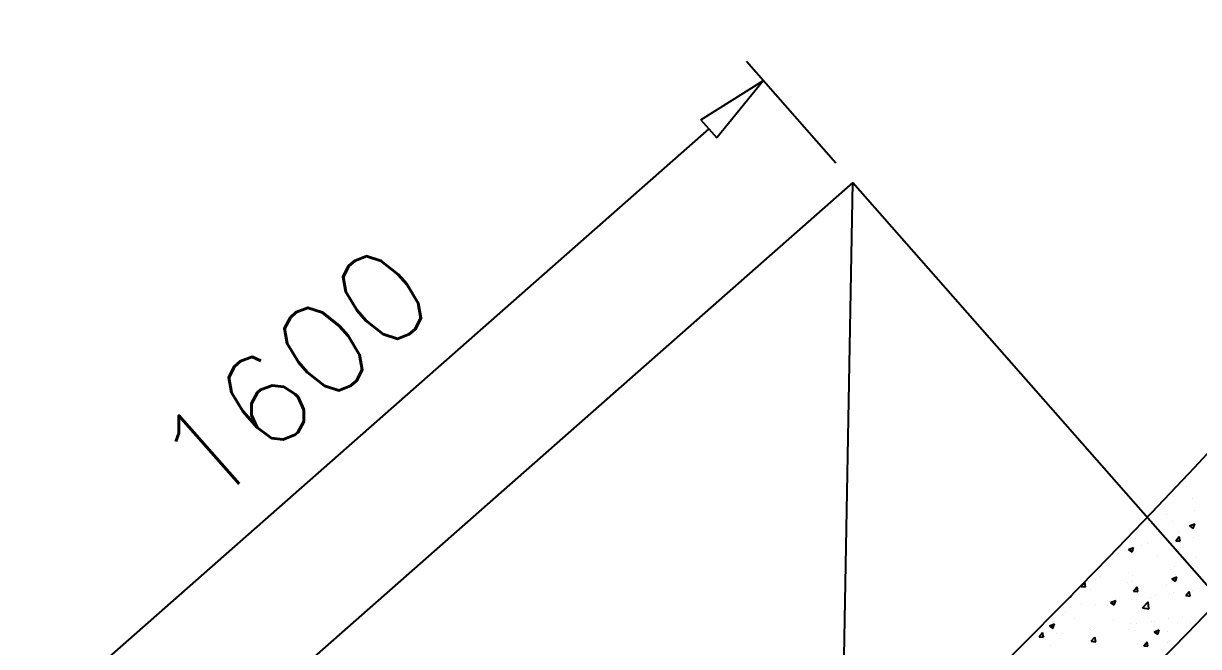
# Model space of a CAD drawing. Header units: millimetres. Extents: x 331487 to 517269, y 198509 to 399936.
# Drawn here: x 444493 to 446105, y 304169 to 305023 of the extents above; entities that cross this region are included whole.
import ezdxf

# ---------------------------------------------------------------- set-up
doc = ezdxf.new("R2010")
doc.units = ezdxf.units.MM
doc.header["$MEASUREMENT"] = 0
doc.layers.add('COLUMN', color=6, linetype='Continuous')
doc.layers.add('FOOTING', color=5, linetype='Continuous')
doc.styles.add('RO', font='romans.shx', dxfattribs={"height": 125})

# ---------------------------------------------------------------- blocks, each defined once
blk = doc.blocks.new('_ClosedBlank')
at = {"color": 0, "linetype": 'ByBlock', "lineweight": -2}
for p, q in [((-1, 0.167), (0, 0)), ((-1, 0.167), (-1, -0.167)), ((0, 0), (-1, -0.167))]:
    blk.add_line(p, q, dxfattribs=at)

msp = doc.modelspace()

# ---------------------------------------------------------------- linework, layer by layer
at = {"layer": 'COLUMN', "color": 2, "linetype": 'Continuous'}
for p, q in [((446087.1, 304395), (446087.1, 304395)), ((446087.5, 304388.4), (446087.5, 304388.4)), ((446069.9, 304373.8), (446069.9, 304373.8)), ((446096.7, 304371.9), (446096.7, 304371.9)), ((446046.2, 304357.6), (446046.2, 304357.6)), ((446061.2, 304348.9), (446061.2, 304348.9)), ((446099.5, 304355.4), (446099.5, 304355.4)), ((446022.9, 304334.1), (446023.2, 304334)), ((446023.2, 304334), (446023.1, 304334.3)), ((446068.7, 304340.5), (446068.7, 304340.5)), ((446092.4, 304333.9), (446099.4, 304336.6)), ((446092.4, 304333.9), (446097.3, 304330.5)), ((446097.3, 304330.5), (446099.3, 304336.6)), ((446018.3, 304316.9), (446018.3, 304316.9)), ((446073.2, 304313.6), (446078.1, 304319.3)), ((446076.6, 304326.9), (446076.6, 304326.9)), ((446079.2, 304313), (446078.1, 304319.3)), ((446098.1, 304317.8), (446098.1, 304317.8)), ((445997, 304304.5), (445997, 304304.5)), ((446008.3, 304301.6), (446015.3, 304304.3)), ((446008.3, 304301.6), (446013.3, 304298.3)), ((446013.3, 304298.3), (446015.3, 304304.3)), ((446015.6, 304299.7), (446015.6, 304299.7)), ((446026.7, 304306.5), (446026.7, 304306.5)), ((446034.9, 304309.5), (446034.9, 304309.5)), ((446067.5, 304307.2), (446067.5, 304307.2)), ((446073.2, 304313.6), (446079.2, 304313)), ((446080.1, 304304.3), (446080.1, 304304.3)), ((445994.4, 304295.4), (445994.4, 304295.4)), ((446047.8, 304293.1), (446047.8, 304293.1)), ((446101.1, 304290.9), (446101.1, 304290.9)), ((446008.6, 304270.1), (446008.6, 304270.1)), ((446014.3, 304266.4), (446014.3, 304266.4)), ((446066.3, 304273.9), (446066.3, 304273.9)), ((446071.8, 304278.4), (446071.8, 304278.4)), ((446072.5, 304267.2), (446072.5, 304267.2)), ((446096.8, 304281.7), (446096.8, 304281.7)), ((445943.7, 304250.9), (445948.5, 304256.6)), ((445943.7, 304250.9), (445949.6, 304250.4)), ((445949.6, 304250.4), (445948.5, 304256.6)), ((445953.4, 304258), (445953.4, 304258)), ((445963.8, 304260), (445963.8, 304260)), ((445970.7, 304265.1), (445970.7, 304265.1)), ((446006.8, 304255.7), (446006.8, 304255.7)), ((446014.2, 304257.2), (446014.2, 304257.2)), ((446015.4, 304244.6), (446020.2, 304250.4)), ((446021.4, 304244.1), (446020.2, 304250.4)), ((446060.2, 304253.5), (446060.2, 304253.5)), ((446068, 304261.4), (446075, 304264)), ((446068, 304261.4), (446073, 304258)), ((446073, 304258), (446075, 304264)), ((445928.3, 304236.8), (445929.7, 304236.6)), ((445929.7, 304236.6), (445929.5, 304238.1)), ((445955.8, 304247.2), (445955.8, 304247.2)), ((446015.4, 304244.6), (446021.4, 304244.1)), ((446038.1, 304235.3), (446038.1, 304235.3)), ((446045.5, 304238.9), (446045.5, 304238.9)), ((446065.1, 304240.6), (446065.1, 304240.6)), ((446070.5, 304242.2), (446070.5, 304242.2)), ((446087.1, 304238.3), (446091.9, 304244.1)), ((446087.1, 304238.3), (446093.1, 304237.8)), ((446093.1, 304237.8), (446091.9, 304244.1)), ((446096.4, 304245.3), (446096.4, 304245.3)), ((445919.4, 304222.3), (445919.4, 304222.3)), ((445944.4, 304225.6), (445944.4, 304225.6)), ((445962.6, 304226.7), (445962.6, 304226.7)), ((445979.8, 304225.3), (445979.8, 304225.3)), ((445982.3, 304230.6), (445982.3, 304230.6)), ((445984, 304229.1), (445991, 304231.8)), ((445984, 304229.1), (445989, 304225.7)), ((445989, 304225.7), (445991, 304231.8)), ((446013.1, 304233.1), (446013.1, 304233.1)), ((446027.5, 304221.5), (446036.4, 304220.1)), ((446027.6, 304221.6), (446035.4, 304229.7)), ((446036.4, 304220.1), (446035.3, 304229.6)), ((445921.5, 304215.2), (445921.5, 304215.2)), ((445933.9, 304206.9), (445933.9, 304206.9)), ((445987.3, 304204.6), (445987.3, 304204.6)), ((446040.7, 304202.4), (446040.7, 304202.4)), ((446044.2, 304202.8), (446044.2, 304202.8)), ((446063.9, 304207.3), (446063.9, 304207.3)), ((446082.1, 304207.8), (446082.1, 304207.8)), ((445885.8, 304181.9), (445890.6, 304187.7)), ((445891.8, 304181.4), (445890.6, 304187.7)), ((445900, 304196.8), (445907, 304199.5)), ((445900, 304196.8), (445905, 304193.5)), ((445901.6, 304195.7), (445901.6, 304195.7)), ((445904.9, 304193.5), (445907, 304199.5)), ((445910.1, 304186.4), (445910.1, 304186.4)), ((445918.1, 304186.2), (445918.1, 304186.2)), ((445955, 304193.4), (445955, 304193.4)), ((445956, 304191.2), (445956, 304191.2)), ((445961.4, 304193.4), (445961.4, 304193.4)), ((446008.4, 304191.2), (446008.4, 304191.2)), ((446011.9, 304199.8), (446011.9, 304199.8)), ((446018, 304190.3), (446018, 304190.3)), ((446019.2, 304199.5), (446019.2, 304199.5)), ((446043.7, 304188.8), (446050.7, 304191.5)), ((446043.7, 304188.8), (446048.7, 304185.5)), ((446048.7, 304185.5), (446050.7, 304191.5)), ((446061.8, 304188.9), (446061.8, 304188.9)), ((446076.3, 304200.3), (446076.3, 304200.3)), ((446094.1, 304200.1), (446094.1, 304200.1)), ((445885.8, 304181.9), (445891.8, 304181.4)), ((445893.1, 304182.9), (445893.1, 304182.9)), ((445901.4, 304170.2), (445901.4, 304170.2)), ((445957.5, 304175.7), (445962.4, 304181.4)), ((445957.5, 304175.7), (445963.5, 304175.2)), ((445959.7, 304180.2), (445959.7, 304180.2)), ((445963.5, 304175.1), (445962.4, 304181.4)), ((446029.3, 304169.4), (446034.1, 304175.1)), ((446029.3, 304169.4), (446035.2, 304168.9)), ((446035.2, 304168.9), (446034.1, 304175.1)), ((446062.6, 304174), (446062.6, 304174))]:
    msp.add_line(p, q, dxfattribs=at)
at = {"layer": 'COLUMN'}
for radius in [10508.3, 10658.3]:
    msp.add_arc((438443.4, 311612.5), radius, 298.48297, 358.12405, dxfattribs=at)
at = {"layer": 'FOOTING', "color": 4}
for p, q in [((445607.2, 304831.2), (445484.6, 304970.6)), ((445432.6, 304878.2), (444456.5, 304019.6))]:
    msp.add_line(p, q, dxfattribs=at)
at = {"layer": 'FOOTING'}
for p, q in [((445630.4, 304804.9), (444504.1, 303814.2)), ((445615.9, 304026.4), (445630.4, 304804.9)), ((445630.4, 304804.9), (446687.1, 303603.5))]:
    msp.add_line(p, q, dxfattribs=at)

# ---------------------------------------------------------------- block references
at = {"layer": 'FOOTING', "color": 4, "xscale": 100, "yscale": 100, "zscale": 100, "rotation": 41.3361291200539}
msp.add_blockref('_ClosedBlank', (445507.7, 304944.3), dxfattribs=at)

# ---------------------------------------------------------------- texts
at = {"layer": 'FOOTING', "color": 3, "insert": (444863.7, 304540.9), "char_height": 125, "attachment_point": 5, "rotation": 41.3361, "style": 'RO'}
msp.add_mtext('1600', dxfattribs=at)

doc.saveas('drawing.dxf')
